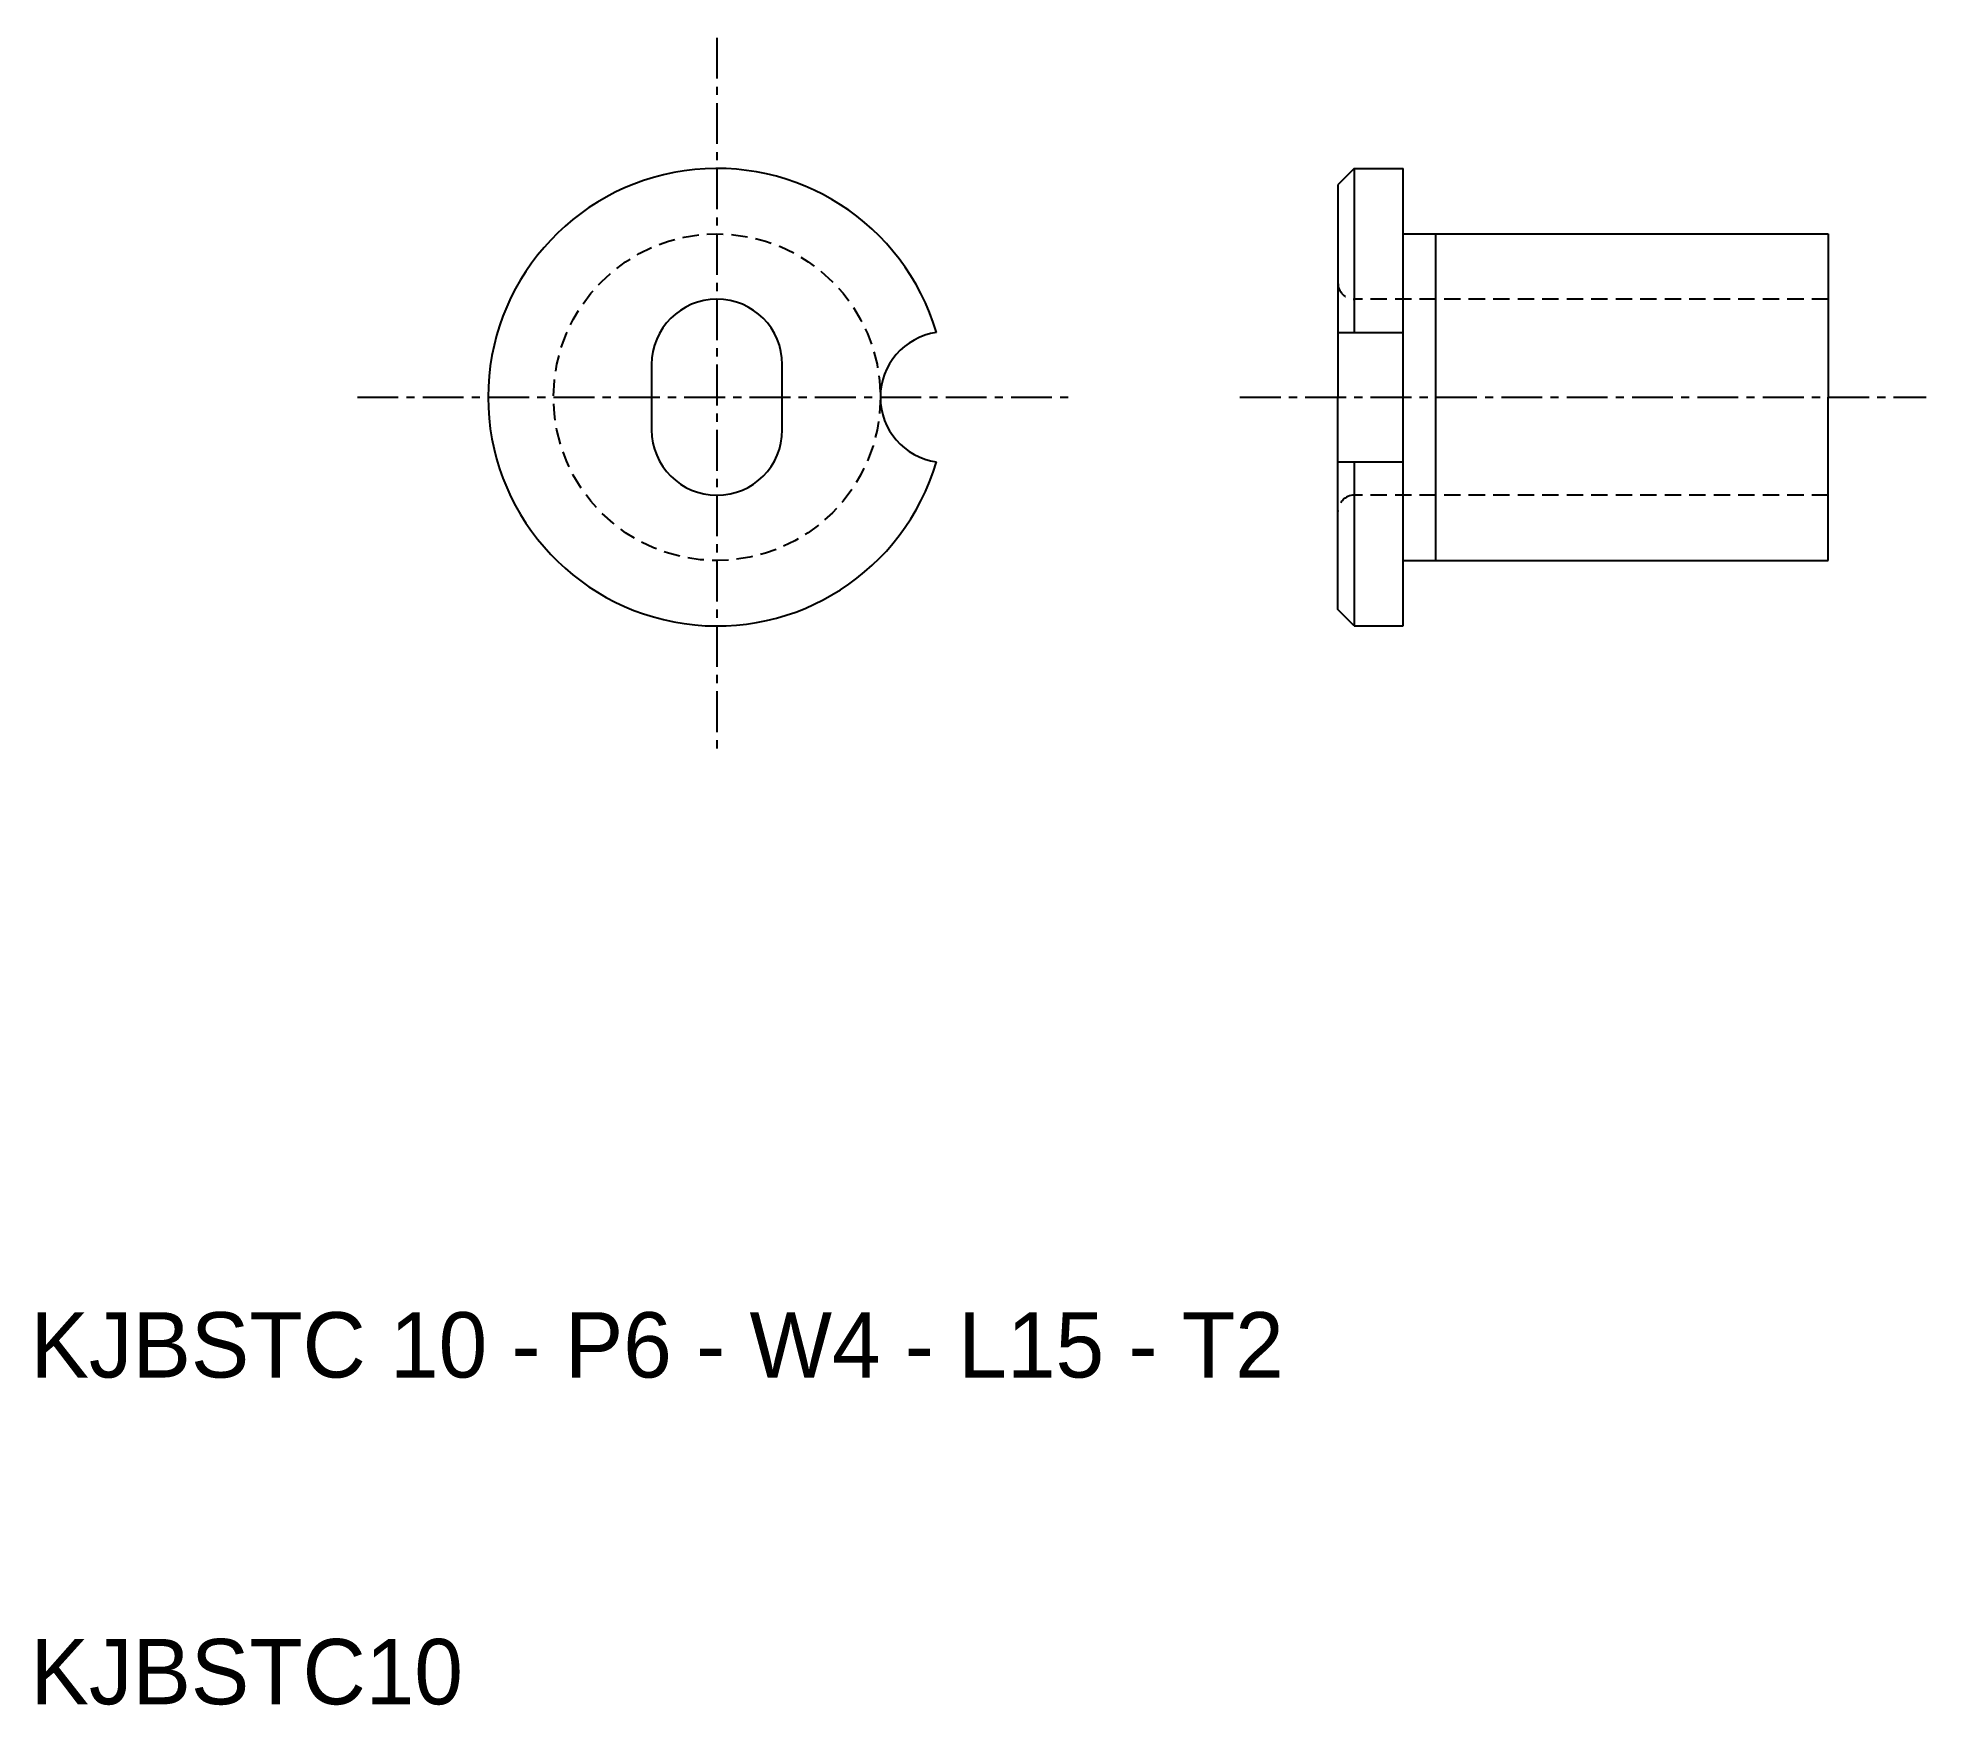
# Model space of a CAD drawing. Extents: x 10.2 to 68, y 10 to 61.
import ezdxf

# ---------------------------------------------------------------- set-up
doc = ezdxf.new("R2010")
doc.units = 0
doc.linetypes.add('CENTER', pattern=[2, 1.25, -0.25, 0.25, -0.25])
doc.linetypes.add('DASHED', pattern=[0.75, 0.5, -0.25])
doc.layers.get('0').update_dxf_attribs({"linetype": 'CONTINUOUS'})
doc.layers.add('CENTER', color=1, linetype='CENTER')

msp = doc.modelspace()

# ---------------------------------------------------------------- linework, layer by layer
at = {"color": 7, "linetype": 'CONTINUOUS'}
for p, q in [((50.5, 57), (50, 56.5)), ((50.5, 57), (50.5, 51.979)), ((50.5, 57), (52, 57)), ((52, 55), (52, 57)), ((50, 56.5), (50, 50)), ((52, 55), (65, 55)), ((52, 45), (52, 55)), ((53, 45), (53, 55)), ((65, 55), (65, 50)), ((50, 51.979), (52, 51.979)), ((29, 51), (29, 49)), ((33, 49), (33, 51)), ((50, 43.5), (50, 50)), ((65, 45), (65, 50)), ((50, 48.021), (52, 48.021)), ((50.5, 48.021), (50.5, 43)), ((52, 45), (65, 45)), ((52, 43), (52, 45)), ((50.5, 43), (50, 43.5)), ((50.5, 43), (52, 43))]:
    msp.add_line(p, q, dxfattribs=at)
at = {"color": 3, "linetype": 'DASHED'}
for p, q in [((65, 53), (50.5, 53)), ((65, 47), (50.5, 47))]:
    msp.add_line(p, q, dxfattribs=at)
msp.add_circle((31, 50), 5, dxfattribs=at)
at = {"color": 7, "linetype": 'CONTINUOUS'}
for centre, radius, start, end in [((31, 50), 7, 16.42642, 343.57358), ((31, 51), 2, 0, 180), ((38, 50), 2, 98.21321, 261.78679), ((31, 49), 2, 180, 0)]:
    msp.add_arc(centre, radius, start, end, dxfattribs=at)
at = {"color": 3, "linetype": 'DASHED'}
for centre, start, end in [((50.5, 53.5), 180, 270), ((50.5, 46.5), 90, 180)]:
    msp.add_arc(centre, 0.5, start, end, dxfattribs=at)
at = {"layer": 'CENTER'}
for p, q in [((31, 61), (31, 39)), ((20, 50), (42, 50)), ((47, 50), (68, 50))]:
    msp.add_line(p, q, dxfattribs=at)

# ---------------------------------------------------------------- texts
at = {"color": 7, "linetype": 'CONTINUOUS'}
for s, p in [('KJBSTC 10 - P6 - W4 - L15 - T2', (10, 20)), ('KJBSTC10', (10, 10))]:
    msp.add_text(s, height=2, dxfattribs=at).set_placement(p)

doc.saveas('drawing.dxf')
